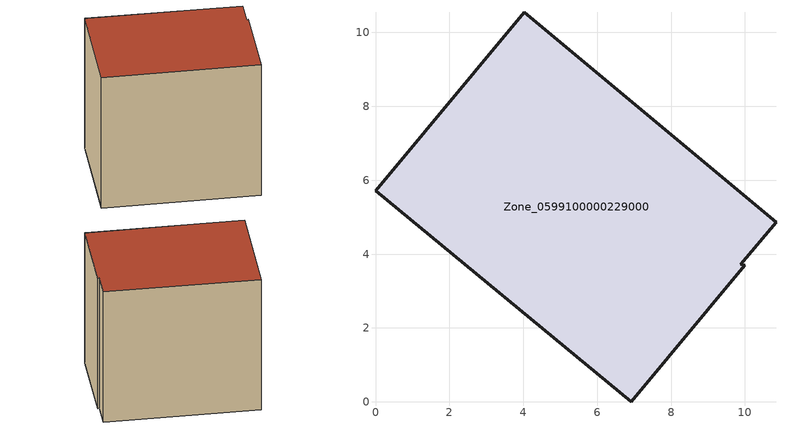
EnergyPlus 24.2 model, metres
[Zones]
Zone_0599100000229000
 floor ground (C_G): 10.84,4.86 9.89,3.73 10,3.7 6.92,0 0,5.72 4.03,10.55 z0
 wall outside (C_F): 10.84,4.86 4.03,10.55 0,5.72 6.92,0 10,3.7 9.89,3.73 10.84,4.86 z0:8.53
 roof outside (C_R): 9.89,3.73 10.84,4.86 4.03,10.55 0,5.72 6.92,0 10,3.7 z8.53
[BUILDING]
Pand.0599100000229000: North Axis=0; Terrain=City; Loads Convergence Tolerance Value=0.04; Temperature Convergence Tolerance Value=0.4; Solar Distribution=FullExterior; Maximum Number of Warmup Days=25; Minimum Number of Warmup Days=1
[Site:Location]
Rotterdam.The.Hague.AP_ZH_NLD Design_Conditions: Latitude=51.96; Longitude=4.45; Time Zone=1; Elevation=-4.5
[SITE:GROUNDTEMPERATURE:BUILDINGSURFACE]
18, 18, 18, 18, 18, 18, 18, 18, 18, 18, 18, 18
[MATERIAL] Thermal Absorptance=0.9; Solar Absorptance=0.7; Visible Absorptance=0.7
Name | Roughness | Thickness | Conductivity | Density | Specific Heat
G.TC.1946-1964 | MediumSmooth | 0.15 | 1 | 540 | 1210
F.TC.1946-1964 | Rough | 0.3 | 0.857143 | 1920 | 840
R.TC.1946-1964 | MediumRough | 0.2 | 0.235294 | 1500 | 1000
[CONSTRUCTION]
C_G: G.TC.1946-1964
C_F: F.TC.1946-1964
C_R: R.TC.1946-1964
[ZONE]
Zone_0599100000229000: Type=1; Multiplier=1; Ceiling Height=Autocalculate; Volume=Autocalculate; Floor Area=autocalculate; Part of Total Floor Area=Yes
[ZONEINFILTRATION:DESIGNFLOWRATE]
Infil_Zone_0599100000229000: Zone or ZoneList or Space or SpaceList=Zone_0599100000229000; Schedule=AlwaysOn; Design Flow Rate Calculation Method=Flow/Area; Flow Rate per Floor Area=0.003; Constant Term Coefficient=1; Temperature Term Coefficient=0; Velocity Term Coefficient=0; Velocity Squared Term Coefficient=0
[HVACTEMPLATE:ZONE:IDEALLOADSAIRSYSTEM]
Zone_0599100000229000: Maximum Heating Supply Air Temperature=50; Minimum Cooling Supply Air Temperature=13; Maximum Heating Supply Air Humidity Ratio=0.0156; Minimum Cooling Supply Air Humidity Ratio=0.0077; Heating Limit=NoLimit; Cooling Limit=NoLimit; Dehumidification Control Type=ConstantSensibleHeatRatio; Cooling Sensible Heat Ratio=0.7; Dehumidification Setpoint=60; Humidification Control Type=None; Humidification Setpoint=30; Outdoor Air Method=None; Outdoor Air Flow Rate per Person=0.00944; Outdoor Air Flow Rate per Zone Floor Area=0; Outdoor Air Flow Rate per Zone=0; Demand Controlled Ventilation Type=None; Outdoor Air Economizer Type=NoEconomizer; Heat Recovery Type=None; Sensible Heat Recovery Effectiveness=0.7; Latent Heat Recovery Effectiveness=0.65
[ZONECONTROL:THERMOSTAT]
ThermostatControl_Zone_0599100000229000: Zone or ZoneList=Zone_0599100000229000; Control Type Schedule=DualSetpointControlType; Control 1=Thermostat_Zone_0599100000229000; Temperature Difference Between Cutout And Setpoint=0
[THERMOSTATSETPOINT:DUALSETPOINT]
Thermostat_Zone_0599100000229000: Heating Setpoint Temperature Schedule=HeatingSetpoint_Zone_0599100000229000; Cooling Setpoint Temperature Schedule=CoolingSetpoint_Zone_0599100000229000
[SCHEDULE:COMPACT]
HeatingSetpoint_Zone_0599100000229000: Through: 12/31, For: AllDays, Until: 24:00, 21
CoolingSetpoint_Zone_0599100000229000: Through: 12/31, For: AllDays, Until: 24:00, 24
DualSetpointControlType: Through: 12/31, For: AllDays, Until: 24:00, 4
AlwaysOn: Through: 12/31, For: AllDays, Until: 24:00, 1
